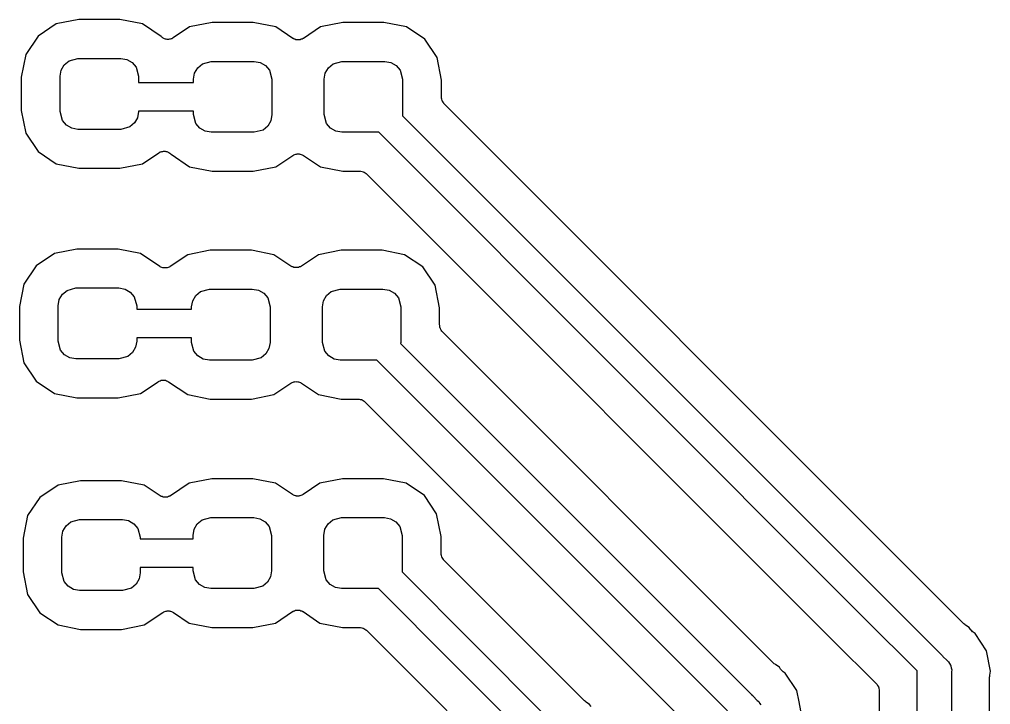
# Model space of a CAD drawing. Extents: x 121 to 245, y -148 to -51.
# Drawn here: x 190.99 to 203.99, y -110.67 to -101.5 of the extents above; entities that cross this region are included whole.
import ezdxf

# ---------------------------------------------------------------- set-up
doc = ezdxf.new("R2010")
doc.units = 0
doc.header["$MEASUREMENT"] = 0
doc.layers.add('BLACK', color=7, linetype='CONTINUOUS')

msp = doc.modelspace()

# ---------------------------------------------------------------- linework, layer by layer
at = {"layer": 'BLACK', "linetype": 'CONTINUOUS'}
for p, q in [((191.784, -101.501), (191.483, -101.561)), ((192.334, -101.501), (191.784, -101.501)), ((192.636, -101.561), (192.334, -101.501)), ((193.57, -101.542), (193.268, -101.602)), ((194.12, -101.542), (193.57, -101.542)), ((194.422, -101.602), (194.12, -101.542)), ((195.32, -101.542), (195.018, -101.602)), ((195.87, -101.542), (195.32, -101.542)), ((196.172, -101.602), (195.87, -101.542)), ((191.483, -101.561), (191.238, -101.725)), ((192.885, -101.728), (192.636, -101.561)), ((193.268, -101.602), (193.049, -101.748)), ((194.65, -101.754), (194.422, -101.602)), ((195.018, -101.602), (194.791, -101.754)), ((196.417, -101.766), (196.172, -101.602)), ((191.238, -101.725), (191.074, -101.97)), ((192.887, -101.731), (192.885, -101.728)), ((192.896, -101.737), (192.887, -101.731)), ((192.904, -101.745), (192.896, -101.737)), ((192.914, -101.75), (192.904, -101.745)), ((192.923, -101.757), (192.914, -101.75)), ((192.933, -101.76), (192.923, -101.757)), ((192.943, -101.765), (192.933, -101.76)), ((192.954, -101.766), (192.943, -101.765)), ((192.965, -101.769), (192.954, -101.766)), ((192.976, -101.768), (192.965, -101.769)), ((192.987, -101.77), (192.976, -101.768)), ((192.998, -101.767), (192.987, -101.77)), ((193.009, -101.766), (192.998, -101.767)), ((193.019, -101.762), (193.009, -101.766)), ((193.03, -101.759), (193.019, -101.762)), ((193.039, -101.753), (193.03, -101.759)), ((193.049, -101.748), (193.039, -101.753)), ((194.657, -101.758), (194.65, -101.754)), ((194.664, -101.763), (194.657, -101.758)), ((194.677, -101.766), (194.664, -101.763)), ((194.69, -101.772), (194.677, -101.766)), ((194.698, -101.773), (194.69, -101.772)), ((194.706, -101.775), (194.698, -101.773)), ((194.72, -101.774), (194.706, -101.775)), ((194.734, -101.775), (194.72, -101.774)), ((194.742, -101.773), (194.734, -101.775)), ((194.75, -101.772), (194.742, -101.773)), ((194.763, -101.766), (194.75, -101.772)), ((194.776, -101.763), (194.763, -101.766)), ((194.783, -101.758), (194.776, -101.763)), ((194.791, -101.754), (194.783, -101.758)), ((196.581, -102.011), (196.417, -101.766)), ((191.074, -101.97), (191.014, -102.272)), ((191.59, -102.107), (191.653, -102.054)), ((191.653, -102.054), (191.772, -102.022)), ((191.772, -102.022), (192.347, -102.022)), ((192.347, -102.022), (192.428, -102.036)), ((192.428, -102.036), (192.5, -102.077)), ((193.439, -102.094), (193.558, -102.062)), ((193.558, -102.062), (194.133, -102.062)), ((194.133, -102.062), (194.214, -102.077)), ((195.189, -102.094), (195.308, -102.062)), ((195.308, -102.062), (195.883, -102.062)), ((195.883, -102.062), (195.964, -102.077)), ((196.641, -102.312), (196.581, -102.011)), ((191.534, -102.259), (191.549, -102.178)), ((191.549, -102.178), (191.59, -102.107)), ((192.5, -102.077), (192.553, -102.141)), ((192.553, -102.141), (192.584, -102.259)), ((193.334, -102.219), (193.376, -102.147)), ((193.376, -102.147), (193.439, -102.094)), ((194.214, -102.077), (194.285, -102.118)), ((194.285, -102.118), (194.338, -102.181)), ((194.338, -102.181), (194.37, -102.3)), ((195.084, -102.219), (195.126, -102.147)), ((195.126, -102.147), (195.189, -102.094)), ((195.964, -102.077), (196.035, -102.118)), ((196.035, -102.118), (196.088, -102.181)), ((196.088, -102.181), (196.12, -102.3)), ((191.014, -102.272), (191.014, -102.722)), ((191.534, -102.734), (191.534, -102.259)), ((192.584, -102.259), (192.584, -102.347)), ((193.32, -102.3), (193.334, -102.219)), ((193.32, -102.347), (193.32, -102.3)), ((194.37, -102.3), (194.37, -102.775)), ((195.07, -102.3), (195.084, -102.219)), ((195.07, -102.775), (195.07, -102.3)), ((196.12, -102.3), (196.12, -102.775)), ((196.641, -102.542), (196.641, -102.312)), ((192.584, -102.347), (193.32, -102.347)), ((196.641, -102.548), (196.641, -102.542)), ((196.641, -102.554), (196.641, -102.548)), ((196.645, -102.57), (196.641, -102.554)), ((196.648, -102.586), (196.645, -102.57)), ((196.651, -102.591), (196.648, -102.586)), ((196.652, -102.596), (196.651, -102.591)), ((191.014, -102.722), (191.074, -103.023)), ((196.662, -102.61), (196.652, -102.596)), ((196.67, -102.624), (196.662, -102.61)), ((196.675, -102.628), (196.67, -102.624)), ((196.678, -102.632), (196.675, -102.628)), ((202.989, -108.944), (196.678, -102.632)), ((191.566, -102.853), (191.534, -102.734)), ((191.619, -102.916), (191.566, -102.853)), ((192.57, -102.816), (192.529, -102.887)), ((192.584, -102.734), (192.57, -102.816)), ((193.32, -102.728), (192.584, -102.728)), ((192.584, -102.728), (192.584, -102.734)), ((193.32, -102.775), (193.32, -102.728)), ((193.352, -102.894), (193.32, -102.775)), ((194.37, -102.775), (194.356, -102.856)), ((195.102, -102.894), (195.07, -102.775)), ((196.12, -102.775), (196.117, -102.79)), ((196.117, -102.79), (202.584, -109.257)), ((191.691, -102.957), (191.619, -102.916)), ((191.772, -102.972), (191.691, -102.957)), ((192.347, -102.972), (191.772, -102.972)), ((192.466, -102.94), (192.347, -102.972)), ((192.529, -102.887), (192.466, -102.94)), ((193.405, -102.957), (193.352, -102.894)), ((193.476, -102.998), (193.405, -102.957)), ((194.251, -102.981), (194.133, -103.012)), ((194.315, -102.928), (194.251, -102.981)), ((194.356, -102.856), (194.315, -102.928)), ((195.155, -102.957), (195.102, -102.894)), ((195.226, -102.998), (195.155, -102.957)), ((191.074, -103.023), (191.238, -103.268)), ((193.558, -103.012), (193.476, -102.998)), ((194.133, -103.012), (193.558, -103.012)), ((195.308, -103.012), (195.226, -102.998)), ((195.801, -103.012), (195.308, -103.012)), ((202.315, -109.527), (195.801, -103.012)), ((191.238, -103.268), (191.483, -103.432)), ((192.636, -103.432), (192.855, -103.286)), ((192.855, -103.286), (192.865, -103.281)), ((192.865, -103.281), (192.875, -103.275)), ((192.875, -103.275), (192.885, -103.273)), ((192.885, -103.273), (192.895, -103.268)), ((192.895, -103.268), (192.907, -103.267)), ((192.907, -103.267), (192.917, -103.265)), ((192.917, -103.265), (192.928, -103.266)), ((192.928, -103.266), (192.939, -103.265)), ((192.939, -103.265), (192.95, -103.268)), ((192.95, -103.268), (192.961, -103.27)), ((192.961, -103.27), (192.971, -103.274)), ((192.971, -103.274), (192.982, -103.278)), ((192.982, -103.278), (192.991, -103.284)), ((192.991, -103.284), (193.001, -103.289)), ((193.001, -103.289), (193.008, -103.297)), ((193.008, -103.297), (193.017, -103.304)), ((193.017, -103.304), (193.019, -103.306)), ((193.019, -103.306), (193.268, -103.473)), ((194.422, -103.473), (194.65, -103.321)), ((194.65, -103.321), (194.657, -103.317)), ((194.657, -103.317), (194.664, -103.312)), ((194.664, -103.312), (194.677, -103.308)), ((194.677, -103.308), (194.69, -103.303)), ((194.69, -103.303), (194.698, -103.302)), ((194.698, -103.302), (194.706, -103.3)), ((194.706, -103.3), (194.72, -103.301)), ((194.72, -103.301), (194.734, -103.3)), ((194.734, -103.3), (194.742, -103.302)), ((194.742, -103.302), (194.75, -103.303)), ((194.75, -103.303), (194.763, -103.308)), ((194.763, -103.308), (194.776, -103.312)), ((194.776, -103.312), (194.783, -103.317)), ((194.783, -103.317), (194.791, -103.321)), ((194.791, -103.321), (195.018, -103.473)), ((191.483, -103.432), (191.784, -103.492)), ((191.784, -103.492), (192.334, -103.492)), ((192.334, -103.492), (192.636, -103.432)), ((193.268, -103.473), (193.57, -103.533)), ((194.12, -103.533), (194.422, -103.473)), ((195.018, -103.473), (195.32, -103.533)), ((193.57, -103.533), (194.12, -103.533)), ((195.32, -103.533), (195.55, -103.533)), ((195.55, -103.533), (195.556, -103.534)), ((195.556, -103.534), (195.561, -103.533)), ((195.561, -103.533), (195.577, -103.538)), ((195.577, -103.538), (195.594, -103.541)), ((195.594, -103.541), (195.598, -103.543)), ((195.598, -103.543), (195.604, -103.545)), ((195.604, -103.545), (195.617, -103.554)), ((195.617, -103.554), (195.632, -103.563)), ((195.632, -103.563), (195.635, -103.567)), ((195.635, -103.567), (195.64, -103.57)), ((195.64, -103.57), (202.002, -109.932)), ((191.457, -104.635), (191.212, -104.799)), ((191.759, -104.575), (191.457, -104.635)), ((192.309, -104.575), (191.759, -104.575)), ((192.611, -104.635), (192.309, -104.575)), ((192.868, -104.807), (192.611, -104.635)), ((193.243, -104.65), (193.009, -104.807)), ((193.545, -104.59), (193.243, -104.65)), ((194.095, -104.59), (193.545, -104.59)), ((194.396, -104.65), (194.095, -104.59)), ((194.624, -104.802), (194.396, -104.65)), ((194.993, -104.65), (194.765, -104.802)), ((195.295, -104.59), (194.993, -104.65)), ((195.845, -104.59), (195.295, -104.59)), ((196.146, -104.65), (195.845, -104.59)), ((196.391, -104.814), (196.146, -104.65)), ((191.212, -104.799), (191.049, -105.044)), ((194.632, -104.806), (194.624, -104.802)), ((194.765, -104.802), (194.758, -104.806)), ((192.875, -104.81), (192.868, -104.807)), ((192.882, -104.815), (192.875, -104.81)), ((192.895, -104.819), (192.882, -104.815)), ((192.908, -104.824), (192.895, -104.819)), ((192.916, -104.825), (192.908, -104.824)), ((192.924, -104.827), (192.916, -104.825)), ((192.938, -104.826), (192.924, -104.827)), ((192.952, -104.827), (192.938, -104.826)), ((192.96, -104.825), (192.952, -104.827)), ((192.968, -104.824), (192.96, -104.825)), ((192.981, -104.819), (192.968, -104.824)), ((192.994, -104.815), (192.981, -104.819)), ((193.001, -104.81), (192.994, -104.815)), ((193.009, -104.807), (193.001, -104.81)), ((194.639, -104.811), (194.632, -104.806)), ((194.652, -104.814), (194.639, -104.811)), ((194.664, -104.82), (194.652, -104.814)), ((194.673, -104.821), (194.664, -104.82)), ((194.681, -104.823), (194.673, -104.821)), ((194.695, -104.822), (194.681, -104.823)), ((194.709, -104.823), (194.695, -104.822)), ((194.717, -104.821), (194.709, -104.823)), ((194.725, -104.82), (194.717, -104.821)), ((194.738, -104.814), (194.725, -104.82)), ((194.751, -104.811), (194.738, -104.814)), ((194.758, -104.806), (194.751, -104.811)), ((196.555, -105.059), (196.391, -104.814)), ((191.049, -105.044), (190.989, -105.345)), ((196.615, -105.36), (196.555, -105.059)), ((191.523, -105.251), (191.565, -105.18)), ((191.565, -105.18), (191.628, -105.127)), ((191.628, -105.127), (191.746, -105.095)), ((191.746, -105.095), (192.321, -105.095)), ((192.321, -105.095), (192.403, -105.11)), ((192.403, -105.11), (192.474, -105.151)), ((192.474, -105.151), (192.527, -105.214)), ((193.35, -105.195), (193.413, -105.142)), ((193.413, -105.142), (193.532, -105.11)), ((193.532, -105.11), (194.107, -105.11)), ((194.107, -105.11), (194.188, -105.125)), ((194.188, -105.125), (194.26, -105.166)), ((194.26, -105.166), (194.313, -105.229)), ((195.1, -105.195), (195.163, -105.142)), ((195.163, -105.142), (195.282, -105.11)), ((195.282, -105.11), (195.857, -105.11)), ((195.857, -105.11), (195.938, -105.125)), ((195.938, -105.125), (196.01, -105.166)), ((196.01, -105.166), (196.063, -105.229)), ((191.509, -105.333), (191.523, -105.251)), ((192.527, -105.214), (192.559, -105.333)), ((193.295, -105.348), (193.309, -105.267)), ((193.309, -105.267), (193.35, -105.195)), ((194.313, -105.229), (194.345, -105.348)), ((195.045, -105.348), (195.059, -105.267)), ((195.059, -105.267), (195.1, -105.195)), ((196.063, -105.229), (196.095, -105.348)), ((190.989, -105.345), (190.989, -105.795)), ((191.509, -105.808), (191.509, -105.333)), ((192.559, -105.333), (192.559, -105.38)), ((192.559, -105.38), (193.295, -105.38)), ((193.295, -105.38), (193.295, -105.348)), ((194.345, -105.348), (194.345, -105.823)), ((195.045, -105.823), (195.045, -105.348)), ((196.095, -105.348), (196.095, -105.823)), ((196.615, -105.59), (196.615, -105.36)), ((196.616, -105.596), (196.615, -105.59)), ((196.616, -105.602), (196.616, -105.596)), ((196.62, -105.618), (196.616, -105.602)), ((196.623, -105.634), (196.62, -105.618)), ((196.626, -105.639), (196.623, -105.634)), ((196.627, -105.644), (196.626, -105.639)), ((196.637, -105.658), (196.627, -105.644)), ((196.645, -105.672), (196.637, -105.658)), ((196.649, -105.676), (196.645, -105.672)), ((196.652, -105.68), (196.649, -105.676)), ((201.096, -110.124), (196.652, -105.68)), ((190.989, -105.795), (191.049, -106.097)), ((191.541, -105.926), (191.509, -105.808)), ((192.559, -105.808), (192.545, -105.889)), ((193.295, -105.761), (192.559, -105.761)), ((192.559, -105.761), (192.559, -105.808)), ((193.295, -105.823), (193.295, -105.761)), ((193.326, -105.942), (193.295, -105.823)), ((194.345, -105.823), (194.33, -105.904)), ((195.076, -105.942), (195.045, -105.823)), ((196.095, -105.823), (196.092, -105.838)), ((196.092, -105.838), (200.789, -110.535)), ((191.594, -105.99), (191.541, -105.926)), ((192.503, -105.96), (192.44, -106.013)), ((192.545, -105.889), (192.503, -105.96)), ((193.38, -106.005), (193.326, -105.942)), ((194.33, -105.904), (194.289, -105.976)), ((195.13, -106.005), (195.076, -105.942)), ((191.049, -106.097), (191.212, -106.342)), ((191.665, -106.031), (191.594, -105.99)), ((191.746, -106.045), (191.665, -106.031)), ((192.321, -106.045), (191.746, -106.045)), ((192.44, -106.013), (192.321, -106.045)), ((193.451, -106.046), (193.38, -106.005)), ((193.532, -106.06), (193.451, -106.046)), ((194.107, -106.06), (193.532, -106.06)), ((194.226, -106.029), (194.107, -106.06)), ((194.289, -105.976), (194.226, -106.029)), ((195.201, -106.046), (195.13, -106.005)), ((195.282, -106.06), (195.201, -106.046)), ((195.775, -106.06), (195.282, -106.06)), ((200.47, -110.755), (195.775, -106.06)), ((191.212, -106.342), (191.457, -106.506)), ((192.611, -106.506), (192.845, -106.349)), ((192.845, -106.349), (192.853, -106.346)), ((192.853, -106.346), (192.859, -106.341)), ((192.859, -106.341), (192.873, -106.337)), ((192.873, -106.337), (192.885, -106.331)), ((192.885, -106.331), (192.894, -106.331)), ((192.894, -106.331), (192.902, -106.328)), ((192.902, -106.328), (192.915, -106.329)), ((192.915, -106.329), (192.929, -106.328)), ((192.929, -106.328), (192.937, -106.331)), ((192.937, -106.331), (192.946, -106.331)), ((192.946, -106.331), (192.958, -106.337)), ((192.958, -106.337), (192.972, -106.341)), ((192.972, -106.341), (192.978, -106.346)), ((192.978, -106.346), (192.986, -106.349)), ((192.986, -106.349), (193.243, -106.521)), ((194.632, -106.365), (194.639, -106.36)), ((194.639, -106.36), (194.652, -106.356)), ((194.652, -106.356), (194.664, -106.351)), ((194.664, -106.351), (194.673, -106.35)), ((194.673, -106.35), (194.681, -106.348)), ((194.681, -106.348), (194.695, -106.349)), ((194.695, -106.349), (194.709, -106.348)), ((194.709, -106.348), (194.717, -106.35)), ((194.717, -106.35), (194.725, -106.351)), ((194.725, -106.351), (194.738, -106.356)), ((194.738, -106.356), (194.751, -106.36)), ((194.751, -106.36), (194.758, -106.365)), ((194.396, -106.521), (194.624, -106.369)), ((194.624, -106.369), (194.632, -106.365)), ((194.758, -106.365), (194.765, -106.369)), ((194.765, -106.369), (194.993, -106.521)), ((191.457, -106.506), (191.759, -106.566)), ((191.759, -106.566), (192.309, -106.566)), ((192.309, -106.566), (192.611, -106.506)), ((193.243, -106.521), (193.545, -106.581)), ((193.545, -106.581), (194.095, -106.581)), ((194.095, -106.581), (194.396, -106.521)), ((194.993, -106.521), (195.295, -106.581)), ((195.295, -106.581), (195.525, -106.581)), ((195.525, -106.581), (195.53, -106.582)), ((195.53, -106.582), (195.536, -106.581)), ((195.536, -106.581), (195.552, -106.586)), ((195.552, -106.586), (195.568, -106.589)), ((195.568, -106.589), (195.573, -106.591)), ((195.573, -106.591), (195.578, -106.593)), ((195.578, -106.593), (195.592, -106.602)), ((195.592, -106.602), (195.606, -106.611)), ((195.606, -106.611), (195.61, -106.615)), ((195.61, -106.615), (195.614, -106.618)), ((195.614, -106.618), (199.924, -110.928)), ((193.565, -107.648), (193.263, -107.708)), ((194.115, -107.648), (193.565, -107.648)), ((194.417, -107.708), (194.115, -107.648)), ((195.315, -107.648), (195.013, -107.708)), ((195.865, -107.648), (195.315, -107.648)), ((196.167, -107.708), (195.865, -107.648)), ((191.506, -107.734), (191.261, -107.897)), ((191.807, -107.674), (191.506, -107.734)), ((192.357, -107.674), (191.807, -107.674)), ((192.659, -107.734), (192.357, -107.674)), ((192.872, -107.876), (192.659, -107.734)), ((193.263, -107.708), (193.013, -107.876)), ((194.644, -107.86), (194.417, -107.708)), ((195.013, -107.708), (194.786, -107.86)), ((196.412, -107.872), (196.167, -107.708)), ((191.261, -107.897), (191.097, -108.142)), ((192.879, -107.879), (192.872, -107.876)), ((192.886, -107.884), (192.879, -107.879)), ((192.899, -107.888), (192.886, -107.884)), ((192.912, -107.893), (192.899, -107.888)), ((192.92, -107.894), (192.912, -107.893)), ((192.928, -107.896), (192.92, -107.894)), ((192.942, -107.895), (192.928, -107.896)), ((192.956, -107.896), (192.942, -107.895)), ((192.964, -107.894), (192.956, -107.896)), ((192.972, -107.893), (192.964, -107.894)), ((192.985, -107.888), (192.972, -107.893)), ((192.998, -107.884), (192.985, -107.888)), ((193.005, -107.879), (192.998, -107.884)), ((193.013, -107.876), (193.005, -107.879)), ((194.652, -107.864), (194.644, -107.86)), ((194.659, -107.869), (194.652, -107.864)), ((194.672, -107.873), (194.659, -107.869)), ((194.685, -107.878), (194.672, -107.873)), ((194.693, -107.879), (194.685, -107.878)), ((194.701, -107.881), (194.693, -107.879)), ((194.715, -107.88), (194.701, -107.881)), ((194.729, -107.881), (194.715, -107.88)), ((194.737, -107.879), (194.729, -107.881)), ((194.745, -107.878), (194.737, -107.879)), ((194.758, -107.873), (194.745, -107.878)), ((194.771, -107.869), (194.758, -107.873)), ((194.778, -107.864), (194.771, -107.869)), ((194.786, -107.86), (194.778, -107.864)), ((196.575, -108.117), (196.412, -107.872)), ((191.097, -108.142), (191.037, -108.444)), ((193.434, -108.2), (193.552, -108.169)), ((193.552, -108.169), (194.127, -108.169)), ((194.127, -108.169), (194.209, -108.183)), ((194.209, -108.183), (194.28, -108.224)), ((195.184, -108.2), (195.302, -108.169)), ((195.302, -108.169), (195.877, -108.169)), ((195.877, -108.169), (195.959, -108.183)), ((195.959, -108.183), (196.03, -108.224)), ((196.635, -108.419), (196.575, -108.117)), ((191.572, -108.35), (191.613, -108.279)), ((191.613, -108.279), (191.676, -108.226)), ((191.676, -108.226), (191.795, -108.194)), ((191.795, -108.194), (192.37, -108.194)), ((192.37, -108.194), (192.451, -108.208)), ((192.451, -108.208), (192.522, -108.25)), ((192.522, -108.25), (192.575, -108.313)), ((192.575, -108.313), (192.607, -108.431)), ((193.329, -108.325), (193.371, -108.253)), ((193.371, -108.253), (193.434, -108.2)), ((194.28, -108.224), (194.333, -108.287)), ((194.333, -108.287), (194.365, -108.406)), ((195.079, -108.325), (195.121, -108.253)), ((195.121, -108.253), (195.184, -108.2)), ((196.03, -108.224), (196.083, -108.287)), ((196.083, -108.287), (196.115, -108.406)), ((191.037, -108.444), (191.037, -108.894)), ((191.557, -108.431), (191.572, -108.35)), ((191.557, -108.906), (191.557, -108.431)), ((192.607, -108.431), (192.607, -108.453)), ((193.315, -108.406), (193.329, -108.325)), ((193.315, -108.453), (193.315, -108.406)), ((194.365, -108.406), (194.365, -108.881)), ((195.065, -108.406), (195.079, -108.325)), ((195.065, -108.881), (195.065, -108.406)), ((196.115, -108.406), (196.115, -108.881)), ((196.635, -108.649), (196.635, -108.419)), ((192.607, -108.453), (193.315, -108.453)), ((196.636, -108.654), (196.635, -108.649)), ((196.636, -108.66), (196.636, -108.654)), ((196.64, -108.676), (196.636, -108.66)), ((196.643, -108.692), (196.64, -108.676)), ((196.646, -108.697), (196.643, -108.692)), ((196.647, -108.702), (196.646, -108.697)), ((196.657, -108.716), (196.647, -108.702)), ((193.315, -108.834), (192.607, -108.834)), ((192.607, -108.834), (192.607, -108.906)), ((193.315, -108.881), (193.315, -108.834)), ((196.665, -108.73), (196.657, -108.716)), ((196.669, -108.734), (196.665, -108.73)), ((196.673, -108.738), (196.669, -108.734)), ((197.48, -109.546), (196.673, -108.738)), ((191.037, -108.894), (191.097, -109.196)), ((191.589, -109.025), (191.557, -108.906)), ((192.607, -108.906), (192.593, -108.988)), ((193.347, -109), (193.315, -108.881)), ((194.351, -108.962), (194.309, -109.034)), ((194.365, -108.881), (194.351, -108.962)), ((195.097, -109), (195.065, -108.881)), ((196.115, -108.881), (196.112, -108.896)), ((196.112, -108.896), (197.075, -109.859)), ((203.34, -109.294), (202.989, -108.944)), ((202.989, -108.944), (202.989, -108.944)), ((191.642, -109.088), (191.589, -109.025)), ((191.713, -109.13), (191.642, -109.088)), ((192.552, -109.059), (192.488, -109.112)), ((192.593, -108.988), (192.552, -109.059)), ((193.4, -109.063), (193.347, -109)), ((193.471, -109.104), (193.4, -109.063)), ((194.246, -109.087), (194.127, -109.119)), ((194.309, -109.034), (194.246, -109.087)), ((195.15, -109.063), (195.097, -109)), ((195.221, -109.104), (195.15, -109.063)), ((191.097, -109.196), (191.261, -109.441)), ((191.795, -109.144), (191.713, -109.13)), ((192.37, -109.144), (191.795, -109.144)), ((192.488, -109.112), (192.37, -109.144)), ((193.552, -109.119), (193.471, -109.104)), ((194.127, -109.119), (193.552, -109.119)), ((195.302, -109.119), (195.221, -109.104)), ((195.796, -109.119), (195.302, -109.119)), ((196.805, -110.128), (195.796, -109.119)), ((202.584, -109.257), (202.584, -109.257)), ((202.584, -109.257), (203.329, -110.002)), ((203.636, -109.591), (203.34, -109.294)), ((191.261, -109.441), (191.506, -109.604)), ((192.659, -109.604), (192.91, -109.437)), ((192.91, -109.437), (192.917, -109.434)), ((192.917, -109.434), (192.924, -109.429)), ((192.924, -109.429), (192.937, -109.425)), ((192.937, -109.425), (192.95, -109.419)), ((192.95, -109.419), (192.958, -109.419)), ((192.958, -109.419), (192.966, -109.416)), ((192.966, -109.416), (192.98, -109.417)), ((192.98, -109.417), (192.994, -109.416)), ((192.994, -109.416), (193.002, -109.419)), ((193.002, -109.419), (193.01, -109.419)), ((193.01, -109.419), (193.023, -109.425)), ((193.023, -109.425), (193.036, -109.429)), ((193.036, -109.429), (193.043, -109.434)), ((193.043, -109.434), (193.051, -109.437)), ((193.051, -109.437), (193.263, -109.579)), ((194.417, -109.579), (194.644, -109.427)), ((194.644, -109.427), (194.652, -109.423)), ((194.652, -109.423), (194.659, -109.418)), ((194.659, -109.418), (194.672, -109.415)), ((194.672, -109.415), (194.685, -109.409)), ((194.685, -109.409), (194.693, -109.408)), ((194.693, -109.408), (194.701, -109.406)), ((194.701, -109.406), (194.715, -109.407)), ((194.715, -109.407), (194.729, -109.406)), ((194.729, -109.406), (194.737, -109.408)), ((194.737, -109.408), (194.745, -109.409)), ((194.745, -109.409), (194.758, -109.415)), ((194.758, -109.415), (194.771, -109.418)), ((194.771, -109.418), (194.778, -109.423)), ((194.778, -109.423), (194.786, -109.427)), ((194.786, -109.427), (195.013, -109.579)), ((191.506, -109.604), (191.807, -109.664)), ((192.357, -109.664), (192.659, -109.604)), ((193.263, -109.579), (193.565, -109.639)), ((194.115, -109.639), (194.417, -109.579)), ((195.013, -109.579), (195.315, -109.639)), ((198.163, -110.229), (197.48, -109.546)), ((197.48, -109.546), (197.48, -109.546)), ((203.01, -110.221), (202.315, -109.527)), ((202.315, -109.527), (202.315, -109.527)), ((203.647, -109.598), (203.636, -109.591)), ((203.656, -109.607), (203.647, -109.598)), ((203.704, -109.639), (203.656, -109.607)), ((191.807, -109.664), (192.357, -109.664)), ((193.565, -109.639), (194.115, -109.639)), ((195.315, -109.639), (195.545, -109.639)), ((195.545, -109.639), (195.551, -109.64)), ((195.551, -109.64), (195.556, -109.64)), ((195.556, -109.64), (195.572, -109.644)), ((195.572, -109.644), (195.588, -109.647)), ((195.588, -109.647), (195.593, -109.649)), ((195.593, -109.649), (195.599, -109.651)), ((195.599, -109.651), (195.612, -109.66)), ((195.612, -109.66), (195.627, -109.669)), ((195.627, -109.669), (195.63, -109.673)), ((195.63, -109.673), (195.635, -109.676)), ((195.635, -109.676), (196.492, -110.533)), ((203.722, -109.666), (203.704, -109.639)), ((203.724, -109.668), (203.722, -109.666)), ((203.725, -109.67), (203.724, -109.668)), ((203.739, -109.684), (203.725, -109.67)), ((203.752, -109.698), (203.739, -109.684)), ((203.755, -109.699), (203.752, -109.698)), ((203.757, -109.701), (203.755, -109.699)), ((203.784, -109.719), (203.757, -109.701)), ((203.861, -109.835), (203.784, -109.719)), ((197.075, -109.859), (197.075, -109.859)), ((197.075, -109.859), (197.329, -110.113)), ((203.938, -109.95), (203.861, -109.835)), ((203.861, -109.835), (203.861, -109.835)), ((202.002, -109.932), (202.002, -109.932)), ((202.002, -109.932), (202.334, -110.264)), ((203.329, -110.002), (203.348, -110.018)), ((203.992, -110.222), (203.938, -109.95)), ((197.059, -110.382), (196.805, -110.128)), ((196.805, -110.128), (196.805, -110.128)), ((197.329, -110.113), (197.329, -110.113)), ((197.329, -110.113), (197.758, -110.543)), ((201.107, -110.132), (201.096, -110.124)), ((201.116, -110.14), (201.107, -110.132)), ((203.348, -110.018), (203.352, -110.025)), ((203.352, -110.025), (203.409, -110.082)), ((203.409, -110.082), (203.428, -110.098)), ((203.428, -110.098), (203.441, -110.12)), ((203.441, -110.12), (203.455, -110.141)), ((198.183, -110.249), (198.163, -110.229)), ((198.163, -110.229), (198.163, -110.229)), ((198.556, -110.622), (198.183, -110.249)), ((201.164, -110.172), (201.116, -110.14)), ((201.181, -110.198), (201.164, -110.172)), ((201.183, -110.2), (201.181, -110.198)), ((201.184, -110.203), (201.183, -110.2)), ((201.198, -110.216), (201.184, -110.203)), ((201.212, -110.23), (201.198, -110.216)), ((201.214, -110.231), (201.212, -110.23)), ((201.216, -110.233), (201.214, -110.231)), ((201.242, -110.251), (201.216, -110.233)), ((201.397, -110.482), (201.242, -110.251)), ((202.334, -110.264), (202.334, -110.264)), ((202.334, -110.264), (202.464, -110.394)), ((203.01, -119.15), (203.01, -110.221)), ((203.455, -110.141), (203.458, -110.149)), ((203.458, -110.149), (203.462, -110.156)), ((203.462, -110.156), (203.466, -110.181)), ((203.466, -110.181), (203.473, -110.206)), ((203.473, -110.206), (203.47, -110.231)), ((203.47, -110.231), (203.47, -118.787)), ((203.981, -110.279), (203.992, -110.222)), ((197.489, -110.812), (197.059, -110.382)), ((197.059, -110.382), (197.059, -110.382)), ((202.464, -110.394), (202.468, -110.399)), ((203.978, -110.304), (203.981, -110.291)), ((203.978, -118.724), (203.978, -110.304)), ((203.981, -110.291), (203.981, -110.279)), ((201.427, -110.636), (201.397, -110.482)), ((202.468, -110.399), (202.472, -110.403)), ((202.472, -110.403), (202.48, -110.417)), ((202.48, -110.417), (202.49, -110.431)), ((202.49, -110.431), (202.491, -110.436)), ((202.491, -110.436), (202.494, -110.441)), ((202.494, -110.441), (202.497, -110.457)), ((202.497, -110.457), (202.501, -110.473)), ((202.501, -110.473), (202.501, -110.479)), ((202.501, -110.479), (202.502, -110.484)), ((202.502, -110.484), (202.501, -118.741)), ((196.492, -110.533), (196.492, -110.533)), ((196.492, -110.533), (196.492, -110.533)), ((196.492, -110.533), (197.176, -111.217)), ((197.758, -110.543), (197.758, -110.543)), ((197.758, -110.543), (198.249, -111.033)), ((198.567, -110.629), (198.556, -110.622)), ((198.576, -110.638), (198.567, -110.629)), ((198.624, -110.67), (198.576, -110.638)), ((200.789, -110.535), (200.808, -110.551)), ((200.808, -110.551), (200.812, -110.559)), ((200.812, -110.559), (200.867, -110.614)), ((200.867, -110.614), (200.887, -110.63)), ((200.887, -110.63), (200.899, -110.652)), ((200.899, -110.652), (200.914, -110.673)), ((201.451, -110.754), (201.427, -110.636)), ((201.427, -110.636), (201.427, -110.636)), ((198.642, -110.697), (198.624, -110.67))]:
    msp.add_line(p, q, dxfattribs=at)

doc.saveas('drawing.dxf')
